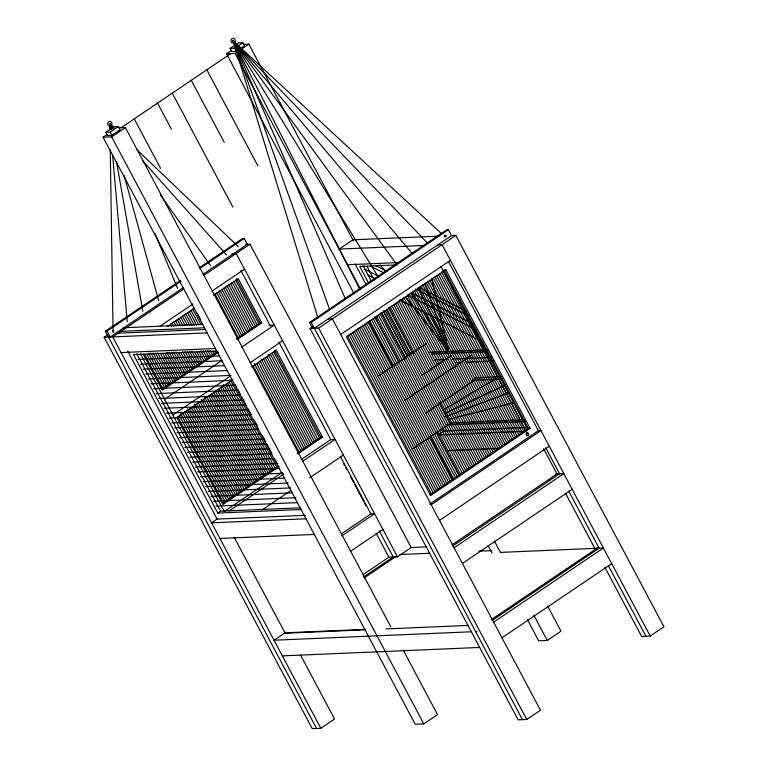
<?xml version="1.0" encoding="UTF-8"?>
<svg xmlns="http://www.w3.org/2000/svg" width="767" height="767" viewBox="0 0 767 767"><rect width="100%" height="100%" fill="white"/><g stroke="black" fill="none" stroke-linecap="round" stroke-linejoin="round"><path stroke-width="1.15" d="M444.429 236.888L444.4 235.316M105.664 132.298L113.842 126.766L118.358 126.574L120.055 129.767L111.877 135.289L107.361 135.481L105.664 132.298L110.18 132.097L118.358 126.574M230.158 48.379L238.336 42.856L242.851 42.664L244.548 45.857L236.361 51.379L231.845 51.571L230.158 48.379L234.664 48.187L242.851 42.664M403.202 650.09L437.506 714.614L423.787 723.875L415.206 724.249L103.066 137.197L106.987 134.551M354.21 293.886L226.543 53.776L231.442 50.469M121.081 127.744L230.829 53.594M103.066 137.197L111.646 136.823L125.366 127.562L390.825 626.812M226.543 53.776L235.114 53.412L248.834 44.141L353.443 240.886M316.541 728.468L105.328 331.229L180.341 280.549M199.094 267.884L242.516 238.547L244.232 238.47L247.357 244.337L203.015 274.298M105.328 331.229L107.044 331.152L181.07 281.144M199.823 268.479L244.232 238.47M300.52 655.008L334.556 719.015L320.836 728.286L312.255 728.65L104.159 337.279L108.08 334.633M183.265 287.644L110.16 337.029L107.044 331.152M183.802 288.9L112.739 336.914L320.836 728.286M203.581 275.545L249.927 244.232L411.198 547.542L426.749 546.871M159.498 326.598L193.121 303.895M211.903 291.201L244.539 269.15M167.321 326.589L194.895 307.96M213.6 295.314L238.221 278.68L261.739 322.907L237.118 339.541M161.54 389.511L217.675 351.593M236.389 338.947L260.023 322.984L261.739 322.907M218.403 352.178L162.268 390.106L143.237 354.306M164.541 399.271L221.884 360.528M241.663 347.163L274.289 325.122L268.929 325.352M172.863 414.918L230.215 376.175M249.984 362.82L282.62 340.778M312.639 328.362L309.523 322.495L446.71 229.803L448.427 229.736L451.552 235.603L455.838 235.421L663.934 626.783L650.215 636.054L641.634 636.428L604.808 567.168M309.523 322.495L311.239 322.418L448.427 229.736M232.976 379.579L176.841 417.497L223.034 504.389L279.169 466.461M251.681 366.933L276.302 350.308L322.495 437.19L297.884 453.824M328.075 319.024L332.37 318.842L540.457 710.204L526.737 719.475L518.166 719.839L310.069 328.477L313.013 326.483M314.355 328.286L451.552 235.603M310.069 328.477L318.65 328.103L455.838 235.421M340.692 334.489L450.44 260.349M445.848 269.802L346.387 337.001L430.661 495.501L530.122 428.302L445.848 269.802L444.131 269.869L528.405 428.379L530.122 428.302M383.308 310.75L406.846 355.016L409.588 353.165L414.343 352.964M378.112 376.089L426.126 343.645M222.305 503.794L278.44 465.866M297.145 453.23L320.788 437.257L322.495 437.19M217.243 350.989L133.477 354.575L217.761 513.075L220.503 511.225L300.674 507.792M421.975 375.284L451.13 355.591M224.971 511.062L282.314 472.319M301.105 459.625L330.769 439.587L335.054 439.395L302.428 461.446M217.464 518.847L211.587 522.816L305.956 518.78M229.256 510.88L283.637 474.131M404.938 400.24L471.82 355.054M262.304 509.825L290.971 490.458M309.763 477.764L343.376 455.052M425.752 413.077L475.482 379.483M412.262 449.088L449.999 423.605M444.87 430.364L438.015 434.994L525.385 431.255M341.248 533.957L370.912 513.919L340.26 456.26M341.967 535.807L374.593 513.756L370.308 513.938M429.932 494.907L528.405 428.379M350.289 551.454L382.915 529.412M429.625 504.178L538.386 430.699L540.965 430.584L431.207 504.734M439.539 520.39L549.287 446.241M363.194 574.541L388.907 557.178L397.488 556.813L411.198 547.542M363.529 577.033L393.193 556.995M364.181 577.954L395.801 556.583M286.014 632.113L274.011 640.224L471.341 631.778M452.185 544.743L556.995 473.929L543.544 448.647M452.779 545.97L559.565 473.824M454.102 547.791L563.85 473.642L555.279 474.006M462.424 563.438L572.182 489.298M491.503 619.515L597.493 547.916M492.318 620.33L599.104 548.184L568.74 491.072M493.641 622.142L603.389 548.002L500.439 552.403M501.963 637.799L611.721 563.649M527.428 619.669L538.683 640.828L547.255 640.464L560.974 631.193L547.485 605.805M442.54 410.355L496.019 378.582M444.246 413.729L505.99 384.622M444.764 416.922L509.192 392.656M447.468 419.693L514.561 402.541M243.475 44.371L248.834 44.141M118.933 127.83L125.366 127.562M245.641 244.414L249.927 244.232M438.897 236.15L352.887 239.822L339.167 249.093L424.209 245.459M231.922 253.685L236.207 253.503L397.488 556.813M437.832 244.874L442.118 244.692L650.215 636.054M347.489 264.749L398.965 262.544M396.606 264.893L359.761 266.475L368.735 283.339M123.238 327.787L203.092 324.364M120.965 331.354L204.597 327.777M118.223 333.204L205.431 329.474M104.159 337.279L207.109 332.878M121.061 352.571L215.441 348.534M274.586 350.375L276.302 350.308M138.002 359.359L219.362 355.878M140.601 364.248L221.97 360.768M429.788 352.302L488.023 349.81M406.846 355.016L410.412 354.862M431.802 353.951L487.659 351.564M143.199 369.148L224.568 365.658M434.227 359.848L447.362 359.292M452.147 359.081L491.57 357.393M145.797 374.037L227.166 370.557M436.289 363.52L441.015 363.318M455.512 362.695L461.341 362.446M466.01 362.245L494.025 361.046M148.405 378.927L230.963 375.399M151.003 383.816L232.372 380.336M153.601 388.716L234.97 385.226M474.332 377.901L501.177 376.75M156.209 393.605L237.578 390.125M472.51 380.231L502.222 378.956M158.807 398.495L240.176 395.015M161.406 403.384L243.973 399.856M164.013 408.284L245.373 404.794M166.612 413.173L247.981 409.693M169.21 418.063L251.777 414.535M171.818 422.953L253.177 419.472M174.416 427.852L256.983 424.314M177.014 432.741L258.383 429.261M449.165 423.02L524.034 419.817M446.423 424.87L526.037 421.466M179.612 437.631L260.981 434.151M527.571 427.401L443.949 430.987L442.281 427.852M182.22 442.521L264.778 438.992M184.818 447.42L266.187 443.94M187.416 452.309L269.984 448.772M190.024 457.199L271.393 453.719M446.336 450.651L498.895 448.398M192.622 462.089L273.992 458.608M195.221 466.988L277.788 463.45M197.828 471.878L279.188 468.397M200.427 476.767L282.994 473.239M203.025 481.657L284.394 478.177M205.633 486.556L288.191 483.018M208.231 491.446L290.798 487.917M210.829 496.335L292.198 492.855M213.427 501.225L295.995 497.697M216.035 506.124L297.404 502.644M217.761 513.075L301.517 509.489M305.477 515.328L217.071 519.106L127.773 351.161M219.908 538.472L314.278 534.436M399.962 554.531L429.788 553.256M478.646 551.166L491.82 550.601M365.025 629.391L284.988 632.813L234.232 537.351M284.298 633.274L365.667 629.793M385.945 628.921L468.474 625.393M475.626 631.596L476.959 631.538M282.333 655.881L479.663 647.434M375.897 265.708L387.191 271.374M418.926 287.309L466.317 311.095M370.327 266.015L383.979 272.918M415.695 288.967L469.02 315.946M365.025 269.351L379.54 276.695M473.191 324.077L411.658 292.946L448.647 351.497L431.744 278.766M368.055 275.056L375.399 278.766M407.574 295.046L476.278 329.8M399.607 299.82L482.75 341.919M441.207 233.35L233.158 40.776L318.008 318.075M114.149 127.936L109.844 123.813L109.94 129.776M136.555 149.364L238.24 246.6M427.392 242.938L233.158 40.776L329.532 309.274M113.017 127.38L109.844 123.813L110.371 129.776M142.384 160.38L226.524 254.922M412.013 253.292L233.158 40.776L345.428 299.092M380.029 264.74L385.408 271.537M405.244 296.618L448.647 351.497L425.081 283.128M396.481 264.001L233.158 40.776L360.174 290.003M113.305 128.693L109.844 123.813L110.879 129.709M160.37 194.962L210.896 266.101M378.236 276.858L233.158 40.776L235.776 45.704M112.203 127.974L109.844 123.813L111.436 129.565M448.436 261.509L538.386 430.699M545.682 447.717L559.737 474.15M608.538 565.931L645.919 636.236M565.576 493.373L594.808 548.367M443.355 270.837L527.638 429.347M441.639 271.997L525.922 430.498M439.932 273.157L524.206 431.658M438.216 274.318L522.49 432.818M436.5 275.478L520.774 433.978M434.784 276.628L519.058 435.138M433.067 277.788L517.351 436.298M431.351 278.948L515.635 437.449M429.635 280.108L513.919 438.609M427.928 281.268L512.203 439.769M426.212 282.429L510.486 440.929M424.496 283.589L508.77 442.089M422.78 284.739L507.054 443.249M421.064 285.899L505.338 444.409M419.348 287.059L503.631 445.56M417.632 288.219L501.915 446.72M415.915 289.38L500.199 447.88M414.209 290.54L498.483 449.04M412.493 291.69L496.767 450.2M410.776 292.85L495.051 451.36M409.06 294.01L493.334 452.511M407.344 295.17L491.628 453.671M405.628 296.33L489.912 454.831M403.912 297.491L488.195 455.991M402.205 298.641L486.479 457.151M400.489 299.801L484.763 458.311M398.773 300.961L483.047 459.462M397.057 302.121L481.331 460.622M395.341 303.281L479.615 461.782M393.624 304.441L477.908 462.942M391.908 305.592L476.192 464.102M390.192 306.752L474.476 465.262M366.942 266.274L374.258 280.022M388.879 307.519L413.068 353.002M439.501 402.723L450.181 422.818M388.486 307.912L472.76 466.413M386.769 309.072L471.043 467.573M363.069 265.67L371.477 281.489M386.606 309.945L409.588 353.165M385.053 310.232L469.327 468.733M383.337 311.392L467.611 469.893M381.621 312.553L465.905 471.053M355.111 263.906L366.338 285.017M380.931 312.466L405.628 358.918M379.905 313.703L464.188 472.213M378.189 314.863L462.472 473.373M234.664 48.187L236.361 51.379M376.482 316.023L460.756 474.524M235.114 53.412L360.538 289.293M375.159 316.79L399.348 362.273M436.461 432.089L459.721 475.828M494.303 540.869L500.583 552.671M533.765 615.076L547.255 640.464M374.766 317.183L459.04 475.684M373.05 318.343L457.324 476.844M371.333 319.503L455.608 478.004M369.617 320.654L453.891 479.164M368.831 321.392L393.011 366.875M430.134 436.682L453.192 480.046M488.061 545.634L492.002 553.036M367.901 321.814L452.185 480.324M366.185 322.974L450.469 481.475M364.469 324.134L448.753 482.635M362.762 325.294L447.036 483.795M361.046 326.454L445.32 484.955M359.33 327.605L443.604 486.115M357.614 328.765L441.888 487.275M355.898 329.925L440.172 488.426M354.181 331.085L438.465 489.586M352.465 332.245L436.749 490.746M350.749 333.405L435.033 491.906M349.043 334.565L433.317 493.066M206.812 69.816L257.913 165.921M347.326 335.716L431.6 494.226M191.271 80.324L224.28 142.413M318.65 328.103L526.737 719.475M311.239 322.418L522.452 719.657M172.278 93.152L232.88 207.119M157.551 103.094L171.415 129.163M240.924 270.607L270.377 326.004M278.881 342.005L330.903 439.846M343.28 463.115L344.402 465.233M345.533 467.352L346.655 469.462M350.203 476.144L351.324 478.244M351.717 478.982L353.558 482.443M354.67 484.543L355.792 486.642M356.214 487.448L361.928 498.195M362.398 499.077L363.529 501.196M364.651 503.315L365.84 505.539M379.234 530.745L393.337 557.254M376.108 533.113L389.042 557.436M236.504 278.757L260.023 322.984M275.142 351.42L320.788 437.257M235.565 280.032L259.16 324.412M273.771 351.89L319.839 438.542M233.849 281.192L257.444 325.572M272.055 353.05L318.132 439.702M232.133 282.352L255.737 326.732M270.339 354.21L316.416 440.852M230.416 283.512L254.021 327.892M268.067 354.306L314.7 442.013M228.71 284.672L252.305 329.053M266.906 356.521L312.984 443.173M226.994 285.832L250.588 330.213M265.2 357.681L311.268 444.333M225.277 286.983L248.872 331.363M263.484 358.841L309.552 445.493M134.244 118.847L160.581 168.376M223.561 288.143L247.156 332.523M261.202 358.946L307.835 446.653M221.845 289.303L245.44 333.683M260.051 361.161L306.119 447.803M220.129 290.463L243.724 334.843M258.335 362.321L304.413 448.963M218.413 291.623L242.017 336.004M256.619 363.472L302.697 450.124M216.697 292.783L240.301 337.164M254.347 363.577L300.98 451.284M214.99 293.934L238.585 338.314M253.196 365.792L299.264 452.444M112.461 128.751L109.844 123.813L111.666 128.242M110.18 132.097L111.877 135.289M111.646 136.823L423.787 723.875M197.215 313.128L200.59 319.465M235.421 384.976L236.543 387.095M237.674 389.205L240.483 394.487M241.605 396.606L246.658 406.117M247.779 408.226L251.154 414.563M253.963 419.846L257.338 426.193M262.391 435.704L265.765 442.041M266.887 444.151L271.94 453.661M275.315 460.008L276.436 462.118M192.69 308.996L201.117 324.853M215.163 351.267L216.294 353.376M230.34 379.799L276.973 467.506M190.973 310.156L198.845 324.949M212.89 351.372L214.578 354.536M229.18 382.014L275.257 468.666M189.267 311.316L196.563 325.055M210.053 350.414L212.862 355.696M227.473 383.174L273.541 469.816M187.551 312.476L194.291 325.15M207.771 350.519L211.146 356.856M225.757 384.334L271.825 470.976M185.835 313.636L192.009 325.256M205.498 350.615L209.429 358.016M223.475 384.43L270.109 472.136M184.118 314.796L189.737 325.361M203.217 350.72L207.713 359.177M222.325 386.645L268.392 473.297M182.402 315.946L187.464 325.457M200.944 350.826L205.997 360.327M220.608 387.805L266.676 474.457M180.686 317.107L185.183 325.563M199.228 351.976L204.29 361.487M218.892 388.965L264.97 475.617M178.97 318.267L182.91 325.668M196.956 352.082L202.574 362.647M217.176 390.125L263.254 476.767M177.254 319.427L180.629 325.764M194.674 352.187L200.858 363.807M215.46 391.285L261.537 477.927M175.547 320.587L178.356 325.87M191.836 351.228L199.142 364.967M213.753 392.436L259.821 479.087M173.831 321.747L176.074 325.965M189.564 351.334L197.426 366.127M212.037 393.596L258.105 480.247M172.115 322.897L173.802 326.071M187.282 351.43L195.71 367.288M210.321 394.756L256.389 481.408M170.399 324.058L171.52 326.176M185.01 351.535L193.993 368.438M208.605 395.916L254.673 482.568M182.728 351.641L192.277 369.598M206.889 397.076L252.966 483.718M181.012 352.791L190.571 370.758M204.616 397.172L251.25 484.878M178.74 352.897L188.855 371.918M203.456 399.386L249.534 486.038M175.902 351.938L187.138 373.078M201.184 399.492L247.818 487.198M173.62 352.043L185.422 374.238M200.034 401.707L246.102 488.358M171.348 352.149L183.706 375.389M197.752 401.812L244.385 489.519M169.066 352.245L181.99 376.549M196.601 404.027L242.669 490.669M166.794 352.35L180.274 377.709M194.319 404.123L240.953 491.829M165.078 353.51L178.567 378.869M193.169 406.347L239.246 492.989M162.805 353.606L176.851 380.029M191.453 407.498L237.53 494.149M160.524 353.712L175.135 381.189M189.737 408.658L235.814 495.309M157.686 352.753L173.419 382.34M187.464 408.763L234.098 496.47M155.413 352.858L171.703 383.5M186.314 410.978L232.382 497.63M153.132 352.964L169.986 384.66M184.598 412.138L230.666 498.78M150.859 353.06L168.27 385.82M182.882 413.298L228.95 499.94M148.577 353.165L166.554 386.98M180.609 413.394L227.243 501.1M146.861 354.325L164.847 388.14M179.449 415.609L225.527 502.26M144.589 354.421L163.131 389.291M177.733 416.769L223.811 503.42M140.409 353.875L224.185 511.455M136.785 353.779L220.503 511.225M441.063 266.676L527.523 434.237M418.322 287.663L448.647 351.497M154.886 233.283L177.637 288.574M124.139 175.538L158.75 300.817M116.488 161.549L142.844 311.325M112.576 154.829L127.274 321.843M110.256 150.025L113.075 331.123M112.461 331.21C113.468 334.633 114.829 328.784 112.461 331.21M444.946 235.805C445.953 239.227 447.314 233.379 444.946 235.805M111.253 125.663L110.784 126.009A2.435 2.148 87.5 0 1 107.696 123.842A2.435 2.148 87.5 0 1 110.716 121.598A2.435 2.148 87.5 0 1 111.253 125.663M234.424 42.741L233.935 43.048A2.435 2.148 87.5 0 1 231.011 40.593A2.435 2.148 87.5 0 1 234.184 38.647A2.435 2.148 87.5 0 1 234.424 42.741M526.363 433.499A1.505 1.323 87.5 0 0 527.552 435.733A1.505 1.323 87.5 0 0 528.655 433.47A1.505 1.323 87.5 0 0 526.363 433.499"/></g></svg>
